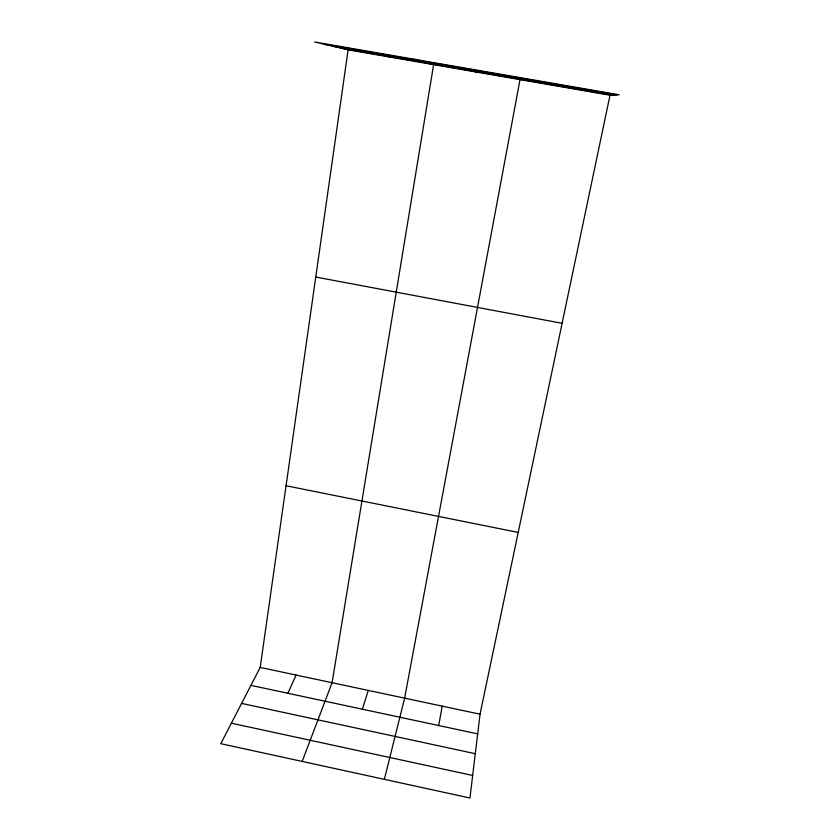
<?xml version="1.0" encoding="UTF-8"?>
<svg xmlns="http://www.w3.org/2000/svg" width="840" height="840" viewBox="0 0 840 840"><rect width="100%" height="100%" fill="white"/><g stroke="black" fill="none" stroke-linecap="round" stroke-linejoin="round"><path stroke-width="1.26" d="M609.998 95.235L480.05 714.189L469.949 798L220.794 743.683L260.19 667.422L348.117 49.823L314.675 42L619.206 94.773L609.998 95.235L348.117 49.823M438.68 725.54L442.25 706.146M384.374 779.341L404.628 698.145L520.013 79.632L514.385 76.608M362.366 709.212L368.277 690.417M302.169 761.428L332.084 682.71L433.619 64.648L413.91 59.199M287.899 693.273L296.058 675.056M323.82 44.142L616.686 94.899M332.546 46.179L614.282 95.025M340.399 48.017L612.119 95.13M315.767 277.043L562.118 323.316M286.052 485.741L518.207 532.423M260.19 667.422L480.05 714.189M250.919 685.367L477.677 733.876M241.595 703.405L475.282 753.7M231.378 723.198L472.657 775.457M384.615 55.682L390.757 57.215M473.771 71.138L476.7 72.124"/></g></svg>
